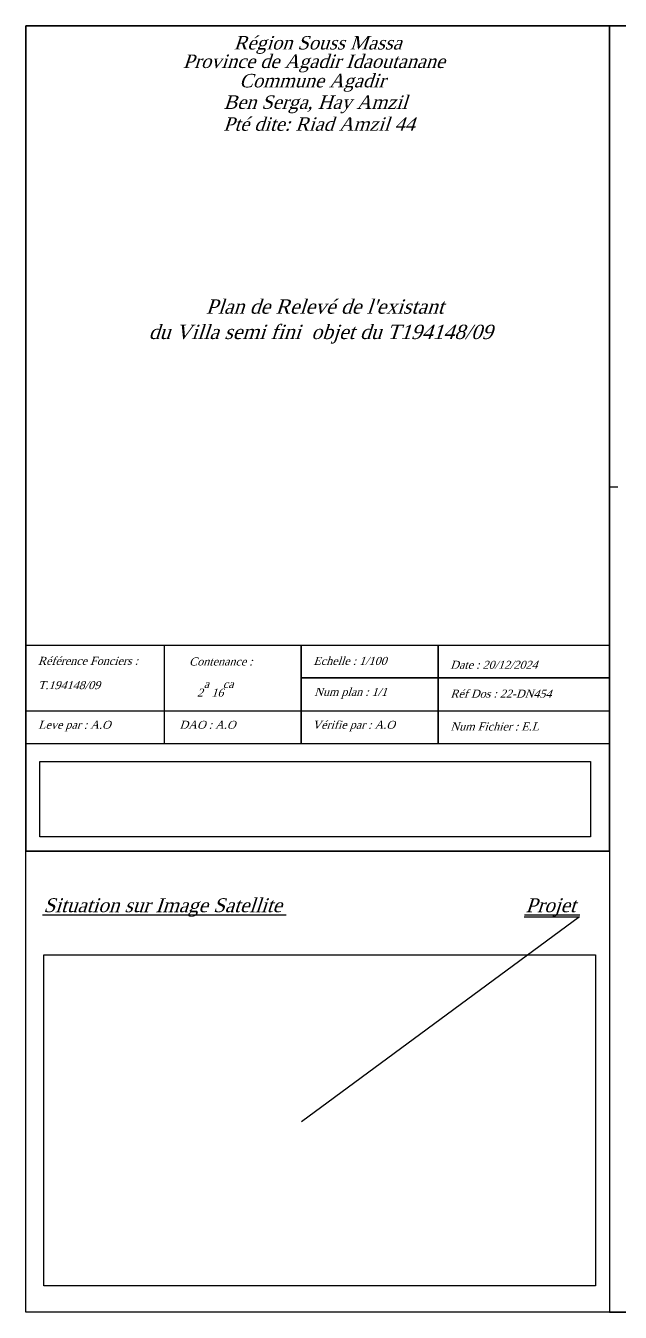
# Model space of a CAD drawing. Header units: inches. Extents: x 100320 to 100442, y 384338 to 384384.
# Drawn here: x 100319.9 to 100341.29, y 384337.59 to 384383.88 of the extents above; entities that cross this region are included whole.
import ezdxf

# ---------------------------------------------------------------- set-up
doc = ezdxf.new("R2010")
doc.units = ezdxf.units.IN
doc.header["$LTSCALE"] = 0.5
for name, color, linetype in [('250(1)', 7, 'Continuous'), ('Bloc B 1er Etage', 7, 'Continuous'), ('cartouche', 7, 'Continuous'), ('CCARTOUCHE', 7, 'Continuous'), ('Dessin', 7, 'Continuous')]:
    doc.layers.add(name, color=color, linetype=linetype)
doc.styles.add('Legend', font='romantic.ttf')
picture_1 = doc.add_image_def('image1.jpeg', size_in_pixel=(1280, 175))
picture_2 = doc.add_image_def('image2.jpg', size_in_pixel=(1156, 694))

msp = doc.modelspace()

# ---------------------------------------------------------------- linework, layer by layer
at = {"color": 7, "linetype": 'Continuous'}
msp.add_lwpolyline([(100340.898, 384383.879), (100319.898, 384383.879), (100319.898, 384354.179), (100340.898, 384354.179)], close=True, dxfattribs=at)
msp.add_lwpolyline([(100379.577, 384383.879), (100340.898, 384383.879), (100340.898, 384337.59), (100379.577, 384337.59)], close=True)
at = {"color": 1, "lineweight": 30, "flags": 128}
msp.add_lwpolyline([(100337.829, 384351.812), (100339.813, 384351.812), (100329.822, 384344.444)], dxfattribs=at)
at = {"layer": '250(1)'}
msp.add_lwpolyline([(100319.898, 384383.879), (100340.898, 384383.879), (100340.898, 384354.179), (100319.898, 384354.179)], close=True, dxfattribs=at)
msp.add_lwpolyline([(100319.898, 384383.879), (100340.898, 384383.879), (100340.898, 384354.179), (100319.898, 384354.179)], close=True, dxfattribs=at)
at = {"layer": 'Bloc B 1er Etage'}
msp.add_line((100340.898, 384367.29), (100341.198, 384367.29), dxfattribs=at)
for points in [[(100340.898, 384383.879), (100340.898, 384354.179), (100319.898, 384354.179), (100319.898, 384383.879)], [(100340.898, 384337.59), (100379.577, 384337.59), (100379.577, 384383.879), (100340.898, 384383.879)]]:
    msp.add_lwpolyline(points, close=True, dxfattribs=at)
at = {"layer": 'cartouche', "color": 7}
for p, q in [((100319.898, 384354.179), (100319.898, 384383.879)), ((100319.898, 384383.879), (100340.794, 384383.879)), ((100319.898, 384361.596), (100340.898, 384361.596)), ((100324.88, 384361.596), (100324.88, 384358.055)), ((100329.807, 384361.596), (100329.807, 384358.055)), ((100329.807, 384361.596), (100329.807, 384358.055)), ((100329.807, 384358.055), (100329.807, 384361.596)), ((100334.733, 384361.596), (100334.733, 384358.055)), ((100334.733, 384358.055), (100334.733, 384361.596)), ((100340.898, 384360.416), (100329.807, 384360.416)), ((100329.807, 384360.416), (100340.898, 384360.416)), ((100319.898, 384359.235), (100340.898, 384359.235)), ((100324.88, 384359.235), (100324.88, 384358.055)), ((100329.807, 384359.235), (100329.807, 384358.055)), ((100329.807, 384359.235), (100340.898, 384359.235)), ((100334.733, 384359.235), (100334.733, 384358.055)), ((100319.898, 384358.055), (100340.898, 384358.055)), ((100319.898, 384358.055), (100340.898, 384358.055)), ((100319.898, 384358.055), (100340.898, 384358.055)), ((100319.953, 384358.055), (100340.898, 384358.055)), ((100319.953, 384358.055), (100340.898, 384358.055))]:
    msp.add_line(p, q, dxfattribs=at)
at = {"layer": 'Dessin'}
msp.add_lwpolyline([(100319.898, 384383.879), (100418.257, 384383.879), (100418.257, 384337.59), (100319.898, 384337.59)], close=True, dxfattribs=at)

# ---------------------------------------------------------------- texts
at = {"layer": 'cartouche', "color": 7, "style": 'Legend', "oblique": 18}
for s, height, p in [('Région Souss Massa ', 0.48325, (100327.377, 384383.024, 105.706)), ('Province de Agadir Idaoutanane', 0.48325, (100325.549, 384382.358)), ('Commune Agadir', 0.48325, (100327.58, 384381.661)), ('Ben Serga, Hay Amzil', 0.48325, (100327.013, 384380.888)), ('Pté dite: Riad Amzil 44', 0.48325, (100326.997, 384380.1)), ('Référence Fonciers :', 0.288, (100320.338, 384360.884)), ('Contenance :  ', 0.288, (100325.775, 384360.861)), ('Echelle : 1/100', 0.288, (100330.247, 384360.882)), ('Date : 20/12/2024', 0.288, (100335.168, 384360.741)), ('T.194148/09', 0.288, (100320.338, 384360.009)), ('a', 0.288, (100326.297, 384360.05)), ('ca', 0.288, (100326.988, 384360.05)), ('Num plan : 1/1', 0.288, (100330.273, 384359.766)), ('2', 0.288, (100326.056, 384359.74)), ('16', 0.288, (100326.575, 384359.74)), ('Leve par : A.O', 0.288, (100320.346, 384358.583)), ('DAO : A.O', 0.288, (100325.428, 384358.583)), ('Vérifie par : A.O', 0.288, (100330.21, 384358.583)), ('Num Fichier : E.L', 0.288, (100335.174, 384358.522))]:
    msp.add_text(s, height=height, dxfattribs=at).set_placement(p)
at = {"layer": 'cartouche', "color": 0, "style": 'Legend', "oblique": 18}
msp.add_text('Réf Dos : 22-DN454', height=0.288, dxfattribs=at).set_placement((100335.174, 384359.702))
at = {"layer": 'CCARTOUCHE', "color": 7, "lineweight": 0, "style": 'Legend', "oblique": 18}
for s, p in [("Plan de Relevé de l'existant ", (100326.374, 384373.518)), ('du Villa semi fini  objet du T194148/09', (100324.318, 384372.606))]:
    msp.add_text(s, height=0.51458, dxfattribs=at).set_placement(p)
at = {"layer": 'Dessin', "style": 'Legend', "oblique": 18}
for s, p in [('%%USituation sur Image Satellite ', (100320.531, 384351.985)), ('%%UProjet ', (100337.874, 384351.985))]:
    msp.add_text(s, height=0.5, dxfattribs=at).set_placement(p)

# ---------------------------------------------------------------- pictures from other files: only their frames are drawn
image = msp.add_image(picture_1, insert=(100320.407, 384354.699), size_in_units=(19.804, 2.708))
image.dxf.flags = 7
at = {"layer": 'Dessin'}
image = msp.add_image(picture_2, insert=(100320.549, 384338.536), size_in_units=(19.85, 11.917), dxfattribs=at)
image.dxf.flags = 7

doc.saveas('drawing.dxf')
